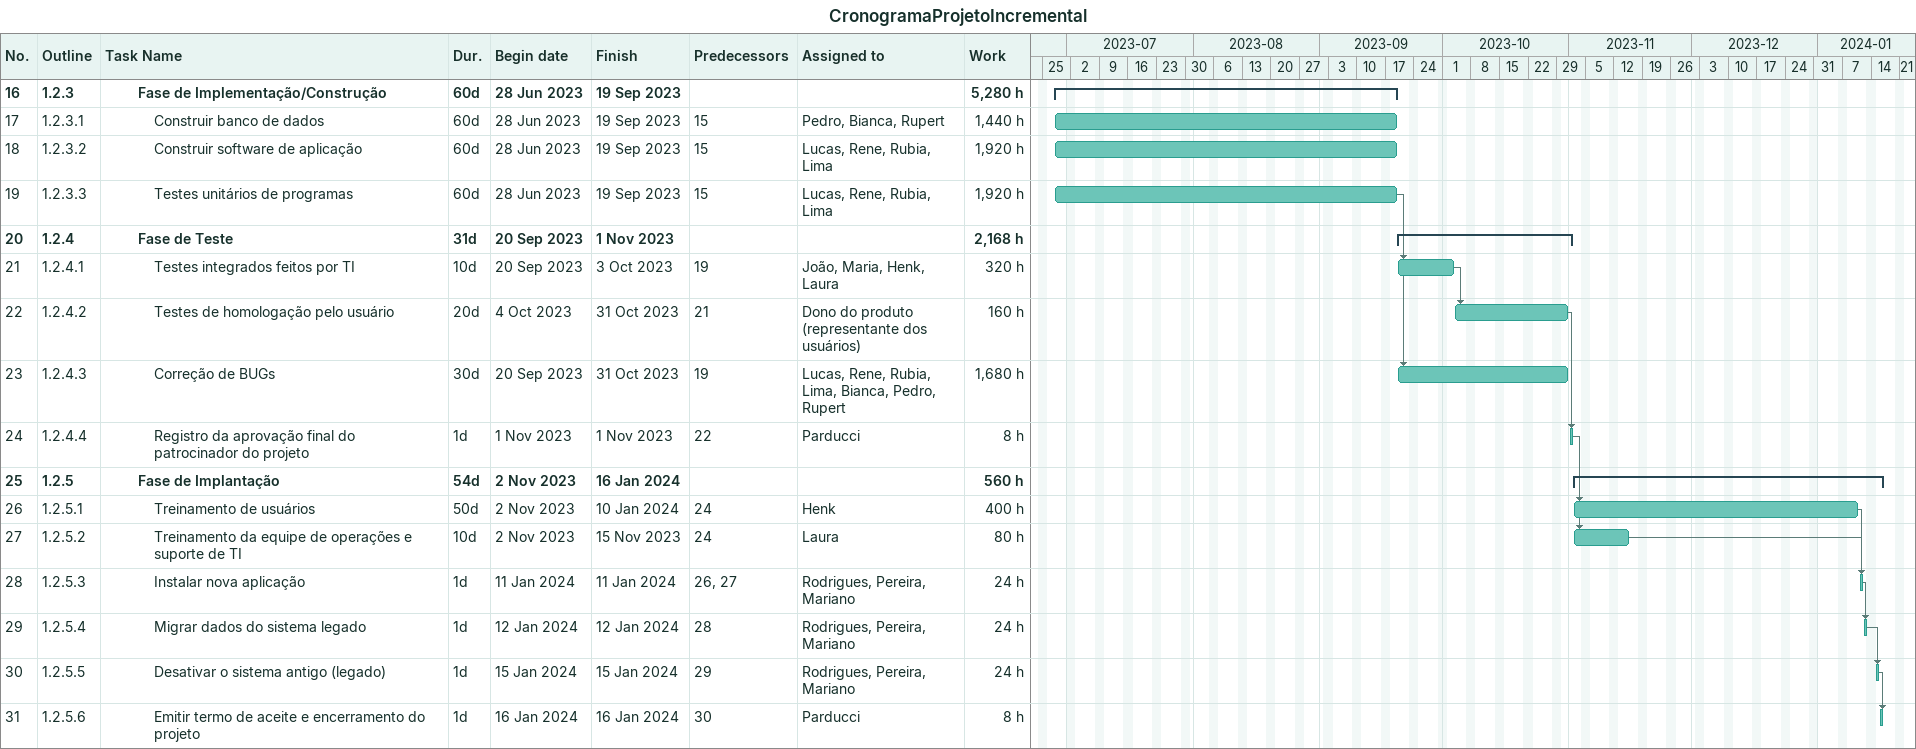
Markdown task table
CronogramaProjetoIncremental

| ID | WBS | Task | Duration | Start | Finish | Predecessors | Resources | Work (h) |
|---|---|---|---|---|---|---|---|---|
| 16 | 1.2.3 | **Fase de Implementação/Construção** | 60d | 2023-06-28 | 2023-09-19 |  |  | 5280 |
| 17 | 1.2.3.1 | Construir banco de dados | 60d | 2023-06-28 | 2023-09-19 | 15 | Pedro, Bianca, Rupert | 1440 |
| 18 | 1.2.3.2 | Construir software de aplicação | 60d | 2023-06-28 | 2023-09-19 | 15 | Lucas, Rene, Rubia, Lima | 1920 |
| 19 | 1.2.3.3 | Testes unitários de programas | 60d | 2023-06-28 | 2023-09-19 | 15 | Lucas, Rene, Rubia, Lima | 1920 |
| 20 | 1.2.4 | **Fase de Teste** | 31d | 2023-09-20 | 2023-11-01 |  |  | 2168 |
| 21 | 1.2.4.1 | Testes integrados feitos por TI | 10d | 2023-09-20 | 2023-10-03 | 19 | João, Maria, Henk, Laura | 320 |
| 22 | 1.2.4.2 | Testes de homologação pelo usuário | 20d | 2023-10-04 | 2023-10-31 | 21 | Dono do produto (representante dos usuários) | 160 |
| 23 | 1.2.4.3 | Correção de BUGs | 30d | 2023-09-20 | 2023-10-31 | 19 | Lucas, Rene, Rubia, Lima, Bianca, Pedro, Rupert | 1680 |
| 24 | 1.2.4.4 | Registro da aprovação final do patrocinador do projeto | 1d | 2023-11-01 | 2023-11-01 | 22 | Parducci | 8 |
| 25 | 1.2.5 | **Fase de Implantação** | 54d | 2023-11-02 | 2024-01-16 |  |  | 560 |
| 26 | 1.2.5.1 | Treinamento de usuários | 50d | 2023-11-02 | 2024-01-10 | 24 | Henk | 400 |
| 27 | 1.2.5.2 | Treinamento da equipe de operações e suporte de TI | 10d | 2023-11-02 | 2023-11-15 | 24 | Laura | 80 |
| 28 | 1.2.5.3 | Instalar nova aplicação | 1d | 2024-01-11 | 2024-01-11 | 26, 27 | Rodrigues, Pereira, Mariano | 24 |
| 29 | 1.2.5.4 | Migrar dados do sistema legado | 1d | 2024-01-12 | 2024-01-12 | 28 | Rodrigues, Pereira, Mariano | 24 |
| 30 | 1.2.5.5 | Desativar o sistema antigo (legado) | 1d | 2024-01-15 | 2024-01-15 | 29 | Rodrigues, Pereira, Mariano | 24 |
| 31 | 1.2.5.6 | Emitir termo de aceite e encerramento do projeto | 1d | 2024-01-16 | 2024-01-16 | 30 | Parducci | 8 |
